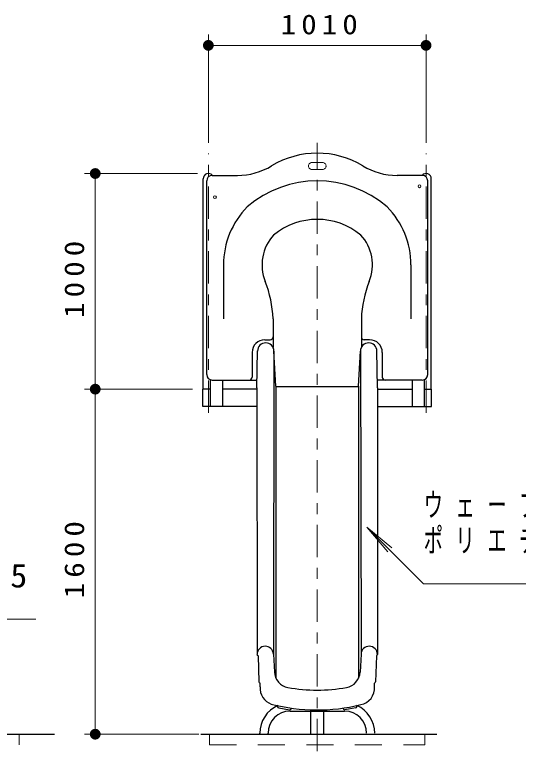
# Model space of a CAD drawing. Units: millimetres on the paper, scale 1:50. Extents: x -365 to 0, y 0 to 257.
# Drawn here: x -130.8 to -84.1, y 107.8 to 176.1 of the extents above; entities that cross this region are included whole.
import ezdxf

# ---------------------------------------------------------------- set-up
doc = ezdxf.new("R2010")
doc.units = ezdxf.units.MM
doc.linetypes.add('USER1', pattern=[4.5, 2.5, -2])
doc.linetypes.add('USER2', pattern=[6, 3, -1, 1, -1])
doc.layers.add('LY_1', color=7, linetype='Continuous', lineweight=13)
doc.styles.add('ＭＳ ゴシック', font='')
doc.styles.get('ＭＳ ゴシック').set_extended_font_data('MS Gothic')

# ---------------------------------------------------------------- blocks, each defined once
blk = doc.blocks.new('filled_dot')
at = {"color": 0, "linetype": 'Continuous', "lineweight": -2, "const_width": 1.25}
blk.add_lwpolyline([(-0.625, 0, 1), (0.625, 0, 1)], format="xyb", close=True, dxfattribs=at)

msp = doc.modelspace()

# ---------------------------------------------------------------- linework, layer by layer
at = {"layer": 'LY_1'}
for p, q in [((-112.869, 164.215), (-112.869, 174.26)), ((-112.869, 164.215), (-112.869, 174.26)), ((-92.669, 164.215), (-92.669, 174.26)), ((-92.669, 164.215), (-92.669, 174.26)), ((-112.869, 173.26), (-92.669, 173.26)), ((-112.869, 173.26), (-92.669, 173.26)), ((-113.869, 161.373), (-124.369, 161.373)), ((-113.869, 161.373), (-124.369, 161.373)), ((-123.369, 141.373), (-123.369, 161.373)), ((-123.369, 141.373), (-123.369, 161.373)), ((-114.369, 141.373), (-124.369, 141.373)), ((-114.355, 141.373), (-124.369, 141.373)), ((-114.355, 141.373), (-124.369, 141.373)), ((-123.369, 109.373), (-123.369, 141.373)), ((-98.158, 128.569), (-96.228, 126.272)), ((-98.158, 128.569), (-95.858, 126.642)), ((-92.894, 123.313), (-98.158, 128.569)), ((-92.894, 123.313), (-62.894, 123.313)), ((-162.842, 120.032), (-128.891, 120.032)), ((-113.769, 109.373), (-124.369, 109.373))]:
    msp.add_line(p, q, dxfattribs=at)
at = {"layer": 'LY_1', "linetype": 'USER2'}
for p, q in [((-102.769, 107.789), (-102.769, 164.215)), ((-112.869, 139.168), (-112.869, 163.215)), ((-92.669, 139.168), (-92.669, 163.215))]:
    msp.add_line(p, q, dxfattribs=at)
at = {"layer": 'LY_1', "lineweight": 25}
for p, q in [((-113.355, 141.373), (-113.355, 160.887)), ((-113.026, 142.726), (-113.026, 160.695)), ((-112.511, 161.2), (-110.178, 161.2)), ((-93.028, 161.2), (-95.361, 161.2)), ((-92.513, 142.726), (-92.513, 160.695)), ((-92.183, 141.373), (-92.183, 160.887)), ((-111.467, 152.895), (-111.467, 147.903)), ((-94.072, 152.895), (-94.072, 147.903)), ((-106.868, 147.903), (-106.868, 145.233)), ((-98.671, 147.903), (-98.671, 145.233)), ((-107.635, 145.956), (-107.131, 145.956)), ((-97.904, 145.956), (-98.408, 145.956)), ((-108.369, 141.492), (-108.311, 144.928)), ((-106.783, 144.901), (-106.835, 116.804)), ((-106.612, 141.651), (-106.783, 144.901)), ((-98.926, 141.651), (-98.756, 144.901)), ((-98.756, 144.901), (-98.704, 116.804)), ((-97.169, 141.492), (-97.228, 144.928)), ((-108.806, 144.785), (-108.806, 142.484)), ((-96.732, 144.785), (-96.732, 142.484)), ((-112.703, 142.255), (-112.703, 139.773)), ((-112.522, 142.221), (-108.411, 142.221)), ((-111.573, 142.221), (-111.573, 139.773)), ((-93.017, 142.221), (-97.128, 142.221)), ((-93.966, 142.221), (-93.966, 139.773)), ((-92.836, 142.255), (-92.836, 139.773)), ((-108.369, 141.492), (-108.357, 116.778)), ((-106.612, 141.651), (-106.612, 114.579)), ((-98.986, 141.594), (-106.553, 141.594)), ((-98.926, 141.651), (-98.926, 114.579)), ((-97.169, 141.492), (-97.182, 116.778)), ((-113.369, 139.773), (-113.369, 141.373)), ((-112.703, 141.373), (-113.369, 141.373)), ((-108.427, 141.373), (-111.573, 141.373)), ((-97.112, 141.373), (-93.966, 141.373)), ((-92.836, 141.373), (-92.169, 141.373)), ((-92.169, 139.773), (-92.169, 141.373)), ((-108.421, 139.773), (-113.369, 139.773)), ((-97.117, 139.773), (-92.169, 139.773)), ((-108.261, 116.63), (-108.177, 114.224)), ((-106.835, 116.804), (-106.746, 115.127)), ((-98.704, 116.804), (-98.793, 115.127)), ((-97.278, 116.63), (-97.362, 114.224)), ((-108.076, 113.771), (-108.076, 114.092)), ((-97.463, 113.771), (-97.463, 114.092)), ((-99.089, 112.034), (-99.089, 111.932)), ((-106.449, 112.028), (-106.449, 111.932)), ((-106.343, 111.804), (-105.343, 111.623)), ((-105.288, 111.51), (-100.23, 111.51)), ((-105.189, 111.799), (-105.189, 111.751)), ((-103.372, 109.373), (-103.372, 111.459)), ((-102.166, 109.373), (-102.166, 111.459)), ((-100.349, 111.799), (-100.349, 111.751)), ((-99.196, 111.804), (-100.196, 111.623)), ((-171.361, 109.373), (-127.138, 109.373)), ((-113.574, 109.373), (-91.669, 109.373)), ((-108.09, 109.373), (-108.09, 109.47)), ((-107.328, 109.373), (-107.328, 109.47))]:
    msp.add_line(p, q, dxfattribs=at)
at = {"layer": 'LY_1', "linetype": 'USER1'}
for p, q in [((-130.44, 109.373), (-130.44, 108.373)), ((-112.769, 109.373), (-112.769, 108.373)), ((-92.769, 109.373), (-92.769, 108.373)), ((-170.44, 108.373), (-130.44, 108.373)), ((-112.769, 108.373), (-92.769, 108.373))]:
    msp.add_line(p, q, dxfattribs=at)
at = {"layer": 'LY_1'}
msp.add_lwpolyline([(-102.27, 162.391), (-103.262, 162.391), (-103.322, 162.386), (-103.379, 162.369), (-103.432, 162.343), (-103.48, 162.307), (-103.52, 162.263), (-103.551, 162.212), (-103.573, 162.157), (-103.584, 162.098), (-103.584, 162.039), (-103.573, 161.98), (-103.551, 161.925), (-103.52, 161.874), (-103.48, 161.83), (-103.432, 161.794), (-103.379, 161.768), (-103.322, 161.751), (-103.262, 161.746), (-102.27, 161.746), (-102.211, 161.751), (-102.153, 161.768), (-102.1, 161.794), (-102.052, 161.83), (-102.012, 161.874), (-101.981, 161.925), (-101.959, 161.98), (-101.949, 162.039), (-101.949, 162.098), (-101.959, 162.157), (-101.981, 162.212), (-102.012, 162.263), (-102.052, 162.307), (-102.1, 162.343), (-102.153, 162.369), (-102.211, 162.386)], close=True, dxfattribs=at)
for centre in [(-93.28, 160.191), (-112.259, 159.181)]:
    msp.add_circle(centre, 0.131, dxfattribs=at)
at = {"layer": 'LY_1', "lineweight": 25}
for centre, radius, start, end in [((-102.769, 155.062), 8.197, 58.9303, 121.0697), ((-110.178, 167.358), 6.158, 270, 301.0697), ((-95.361, 167.358), 6.158, 238.9303, 270), ((-112.869, 160.887), 0.486, 40.11487, 180), ((-92.669, 160.887), 0.486, 0, 139.88513), ((-112.522, 160.695), 0.505, 90, 180), ((-102.769, 150.758), 9.936, 49.16997, 130.83003), ((-93.017, 160.695), 0.505, 0, 90), ((-103.791, 152.895), 7.676, 135.49911, 180), ((-101.748, 152.895), 7.676, 0, 44.50089), ((-102.769, 150.758), 6.362, 50.54221, 129.45779), ((-103.791, 152.895), 4.103, 137.44333, 201.84759), ((-101.748, 152.895), 4.103, 338.15241, 42.55667), ((-117.119, 147.551), 10.257, 1.96504, 21.84759), ((-88.42, 147.551), 10.257, 158.15241, 178.03495), ((-107.131, 146.219), 0.263, 270, 0), ((-98.408, 146.219), 0.263, 180, 270), ((-107.635, 144.785), 1.171, 90, 180), ((-107.547, 144.897), 0.764, 0.33599, 179.66401), ((-97.992, 144.897), 0.764, 0.33599, 179.66401), ((-97.904, 144.785), 1.171, 0, 90), ((-112.522, 142.726), 0.505, 180, 270), ((-109.069, 142.484), 0.263, 270, 0), ((-96.47, 142.484), 0.263, 180, 270), ((-93.017, 142.726), 0.505, 270, 0), ((-107.595, 116.764), 0.762, 3.02029, 179), ((-97.943, 116.764), 0.762, 1, 176.97971), ((-108.26, 116.766), 0.0979, 172.89392, 250.27419), ((-108.309, 116.628), 0.0478, 2, 70.53716), ((-97.23, 116.628), 0.0478, 109.46284, 178), ((-97.279, 116.766), 0.0979, 289.72581, 7.10608), ((-105.224, 115.208), 1.524, 183.02029, 259.69049), ((-100.315, 115.208), 1.524, 280.30951, 356.97971), ((-108.081, 114.228), 0.0965, 182, 252.67136), ((-108.124, 114.09), 0.0478, 2, 72.67136), ((-97.415, 114.09), 0.0478, 107.32864, 178), ((-97.458, 114.228), 0.0965, 287.32864, 358), ((-106.534, 113.638), 1.548, 175.08305, 251.34375), ((-102.769, 128.702), 15.24, 259.69049, 280.30951), ((-99.005, 113.638), 1.548, 279.99348, 4.91695), ((-102.769, 128.381), 16.76, 255.27556, 283.9253), ((-105.288, 109.47), 2.802, 114.16008, 180), ((-105.288, 109.47), 2.04, 90, 180), ((-106.319, 111.932), 0.13, 180, 259.75496), ((-105.319, 111.751), 0.13, 259.75496, 0), ((-100.219, 111.751), 0.13, 180, 280.24504), ((-100.23, 109.47), 2.04, 0, 90), ((-99.219, 111.932), 0.13, 280.24504, 0), ((-100.23, 109.47), 2.802, 0, 66.0021)]:
    msp.add_arc(centre, radius, start, end, dxfattribs=at)

# ---------------------------------------------------------------- block references
at = {"layer": 'LY_1', "xscale": 0.4, "yscale": 0.4}
msp.add_blockref('filled_dot', (-112.869, 173.26), dxfattribs=at)
msp.add_blockref('filled_dot', (-112.869, 173.26), dxfattribs=at)
for p, rotation in [((-92.669, 173.26), 180), ((-92.669, 173.26), 180), ((-123.369, 161.373), 270), ((-123.369, 161.373), 270), ((-123.369, 141.373), 270), ((-123.369, 141.373), 90), ((-123.369, 141.373), 90), ((-123.369, 109.373), 90)]:
    msp.add_blockref('filled_dot', p, dxfattribs=dict(at, rotation=rotation))

# ---------------------------------------------------------------- texts
at = {"layer": 'LY_1', "style": 'ＭＳ ゴシック'}
for s, insert, char_height, attachment_point in [('\\T1.33;\\W1.15;1010', (-102.346, 174.26), 1.833, 8), ('\\T1.33;\\W1.15;1010', (-102.346, 174.26), 1.833, 8), ('\\T1.64;\\W0.6;ウェーブスライダー：', (-92.894, 131.763), 2.199, 1), ('\\T1.64;\\W0.6;ポリエチレン回転成形', (-92.894, 128.463), 2.199, 1), ('\\T1.5;\\W1.05;□-38×38×1.5', (-161.891, 125.182), 2.199, 1)]:
    msp.add_mtext(s, dxfattribs=dict(at, insert=insert, char_height=char_height, attachment_point=attachment_point))
at = {"layer": 'LY_1', "char_height": 1.833, "attachment_point": 8, "rotation": 90, "style": 'ＭＳ ゴシック'}
for s, insert in [('\\T1.33;\\W1.15;1000', (-124.369, 151.794)), ('\\T1.33;\\W1.15;1000', (-124.369, 151.794)), ('\\T1.33;\\W1.15;1600', (-124.369, 125.794))]:
    msp.add_mtext(s, dxfattribs=dict(at, insert=insert))

doc.saveas('drawing.dxf')
